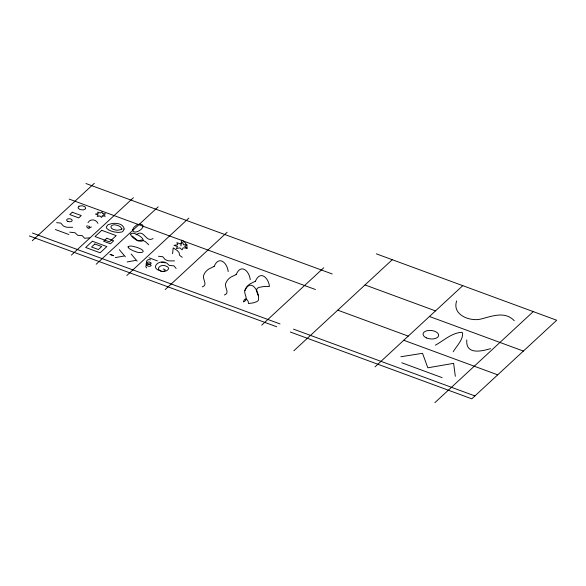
<?xml version="1.0" encoding="UTF-8"?>
<svg xmlns="http://www.w3.org/2000/svg" width="586" height="586" viewBox="0 0 586 586"><rect width="100%" height="100%" fill="white"/><g stroke="black" fill="none" stroke-linecap="round" stroke-linejoin="round"><path stroke-width="0.88" d="M172.606 253.76L173.178 247.885L177.001 250.339L178.884 252.317A2.571 1.948 47.2 0 1 179.169 253.02L179.558 255.1A1.304 0.989 47.2 0 0 179.77 255.474L182.253 257.313M180.942 246.003L181.521 240.128A7.025 5.318 47.2 0 1 187.073 248.259L183.096 247.797L182.136 249.841L179.931 247.878L176.305 248.537L177.536 246.545L173.969 245.322L177.704 244.816L176.884 242.626L180.312 243.974L182.854 242.472L183.396 244.67L187.388 244.985L184.634 246.369L187.073 248.259M255.35 281.265L250.141 283.822A27.505 14.899 5.6 0 0 245.366 289.147C242.465 293.278 249.944 299.578 243.571 301.724M456.655 300.94C451.901 314.645 469.291 321.45 480.183 319.216C491.376 316.484 504.663 310.617 514.259 320.696M243.564 301.871C244.413 296.391 248.647 299.614 248.501 303.533L253.562 302.808L256.756 301.665A8.329 4.512 5.6 0 0 258.411 300.135C260.03 292.377 250.852 276.944 244.904 290.707M214.08 266.571C218.878 255.013 227.287 262.828 228.203 271.604M236.121 274.68C240.919 263.129 249.336 270.944 250.244 279.72M255.335 281.419C260.133 269.86 268.542 277.676 269.457 286.459L264.074 286.481L259.041 287.389A6.695 3.626 5.6 0 0 256.858 289.088L256.624 291.293L258.126 295.344M453.22 351.761C456.582 345.901 463.108 340.158 462.61 332.965L461.768 332.299C451.828 332.804 443.778 340.583 435.369 345.183M88.01 222.541C90.442 218.556 96.089 219.23 97.935 223.369M32.303 240.7L94.309 183.315M71.411 255.093L133.41 197.716M96.177 264.213L158.183 206.836M126.847 275.501L188.853 218.124M165.157 289.609L227.163 232.232M261.73 325.164L323.736 267.787M293.864 350.772L392.268 259.708M375.011 366.873L462.764 285.66M434.849 402.685L533.26 311.613M136.084 234.891C144.295 228.203 145.357 243.058 153.041 238.539M202.316 286.869C208.689 284.73 201.21 278.423 204.118 274.299A27.505 14.899 5.6 0 1 208.894 268.974L214.095 266.41M224.365 294.985C230.73 292.846 223.251 286.539 226.159 282.415A27.505 14.899 5.6 0 1 230.935 277.09L236.136 274.526M490.511 348.663C481.392 351.322 465.577 355.065 466.786 339.931M115.31 257.598L123.822 256.067M127.125 261.949L135.63 260.411M400.861 356.735L422.528 353.314L427.831 367.803L453.623 363.335L455.322 376.307M72.686 227.295L67.295 227.273A7.471 4.043 5.6 0 1 65.617 226.907L63.896 226.247A4.007 2.168 5.6 0 1 63.046 225.639L60.841 223.105L56.586 222.658M174.54 260.887L169.142 260.873A7.471 4.043 5.6 0 1 167.464 260.506L165.75 259.847A4.007 2.168 5.6 0 1 164.9 259.239L162.696 256.705L158.44 256.25M89.409 237.872L84.523 238.253L82.238 235.645L77.762 235.316L74.927 232.723L69.712 232.166M163.135 269.04C167.808 269.164 163.787 272.856 160.96 270.966C154.558 268.63 162.066 263.59 165.765 266C173.266 268.6 163.677 273.647 159.853 270.681C150.199 267.729 158.579 260.023 165.032 262.301M161.318 262.338L166.534 262.894L169.376 265.48L173.852 265.817L176.13 268.425M150.565 259.884C146.551 258.074 144.339 263.927 149.276 263.956C154.294 263.971 148.368 260.301 146.449 262.865C144.244 265.37 150.089 267.743 151.239 265.458C149.811 262.777 143.248 265.414 146.72 267.934M85.915 183.521L332.225 273.962M69.111 199.072L315.422 289.513M32.428 233.016L280.027 323.933M29.3 235.916L276.687 326.754M376.307 253.826L556.7 320.242L471.781 398.824L290.304 332.013M365.012 284.935L435.508 310.888M429.45 316.491L523.386 351.073M337.748 310.162L408.244 336.115M403.761 340.261L497.697 374.842M149.108 257.825L157.4 260.88M55.377 229.544L68.884 234.517M110.175 254.361L113.669 255.65M110.073 254.456L113.567 255.738M401.725 362.763L442.064 377.618M293.483 329.127L474.916 395.931M132.304 236.107L137.871 240.824L141.431 240.077A4.563 3.457 47.2 0 1 142.383 240.143L145.504 241.725L148.698 244.75M131.161 254.038L137.168 261.166M119.354 249.687L125.36 256.815M89.292 228.643A3.728 2.022 5.6 0 1 87.233 225.581M91.372 226.914A2.512 1.362 5.6 0 1 88.845 227.573M88.23 226.203A1.421 0.769 5.6 0 1 89.878 226.841M128.048 246.911L129.154 248.559L132.568 250.471A18.942 10.262 5.6 0 0 135.285 251.475C140.537 254.068 148.002 251.782 138.897 248.134A18.942 10.262 5.6 0 0 136.172 247.138C133.711 246.684 130.143 244.985 128.048 246.911M124.093 229.119L122.892 231.426A5.457 2.952 5.6 0 1 121.5 232.078L118.152 232.437L114.131 231.895A15.514 8.409 5.6 0 1 111.34 231.104L108.615 229.902L106.747 228.32A6.109 3.311 5.6 0 1 106.308 226.914L108.029 224.709L112.219 223.478A12.072 6.541 5.6 0 1 114.753 223.339C118.006 223.369 121.976 224.042 123.609 227.229A12.87 6.973 5.6 0 1 124.071 228.752L124.093 229.119M132.553 229.888C132.868 233.807 138.501 231.602 140.354 229.983A18.942 10.262 5.6 0 0 141.849 228.599C146.192 223.691 137.644 222.848 135.271 226.181A18.942 10.262 5.6 0 0 133.776 227.558L132.553 229.888M130.634 234.092L131.147 235.733L133.073 237.718A18.942 10.262 5.6 0 0 135.117 239.132C138.237 242.069 147.54 242.355 140.757 236.817A18.942 10.262 5.6 0 0 138.706 235.411C136.479 234.385 132.714 231.851 130.634 234.092M121.91 228.826L121.895 228.943A2.6 1.406 5.6 0 1 121.573 229.463L117.566 230.225A8.753 4.739 5.6 0 1 115.405 229.961L113.391 229.397A4.981 2.696 5.6 0 1 110.988 227.002A4.402 2.388 5.6 0 1 111.054 226.496L111.208 226.181A4.952 2.681 5.6 0 1 112.263 225.273L113.574 224.841A3.091 1.677 5.6 0 1 114.534 224.775L117.295 225.339A10.848 5.875 5.6 0 1 120.474 226.929L121.91 228.826M102.279 215.897L101.561 217.435L99.906 215.956L97.188 216.454L98.104 214.967L95.43 214.044L98.236 213.663L97.62 212.022L100.191 213.033L102.096 211.905L102.506 213.553L105.502 213.787L103.429 214.828L105.26 216.249L102.279 215.897M78.971 206.199L77.997 207.92L79.96 209.583L83.38 209.942L85.681 208.711L85.124 206.836L82.143 205.715L78.971 206.199M72.283 212.249L69.763 214.579L78.744 217.882L81.256 215.56L72.283 212.249M101.752 230.32L95.013 236.554L109.472 241.879L116.211 235.638L101.752 230.32M92.405 241.249L85.666 247.49L100.125 252.815L106.864 246.574L92.405 241.249M94.807 244.018L91.57 247.014L98.441 249.541L101.678 246.545L94.807 244.018M106.828 238.26L103.59 241.256L110.454 243.791L113.691 240.795L106.828 238.26M67.851 221.383A2.784 1.509 5.6 0 0 72.181 220.541A2.784 1.509 5.6 0 0 68.203 218.798A2.784 1.509 5.6 0 0 67.851 221.383M426.469 337.917A7.83 4.241 5.6 0 0 438.643 335.551A7.83 4.241 5.6 0 0 427.458 330.636A7.83 4.241 5.6 0 0 426.469 337.917"/></g></svg>
